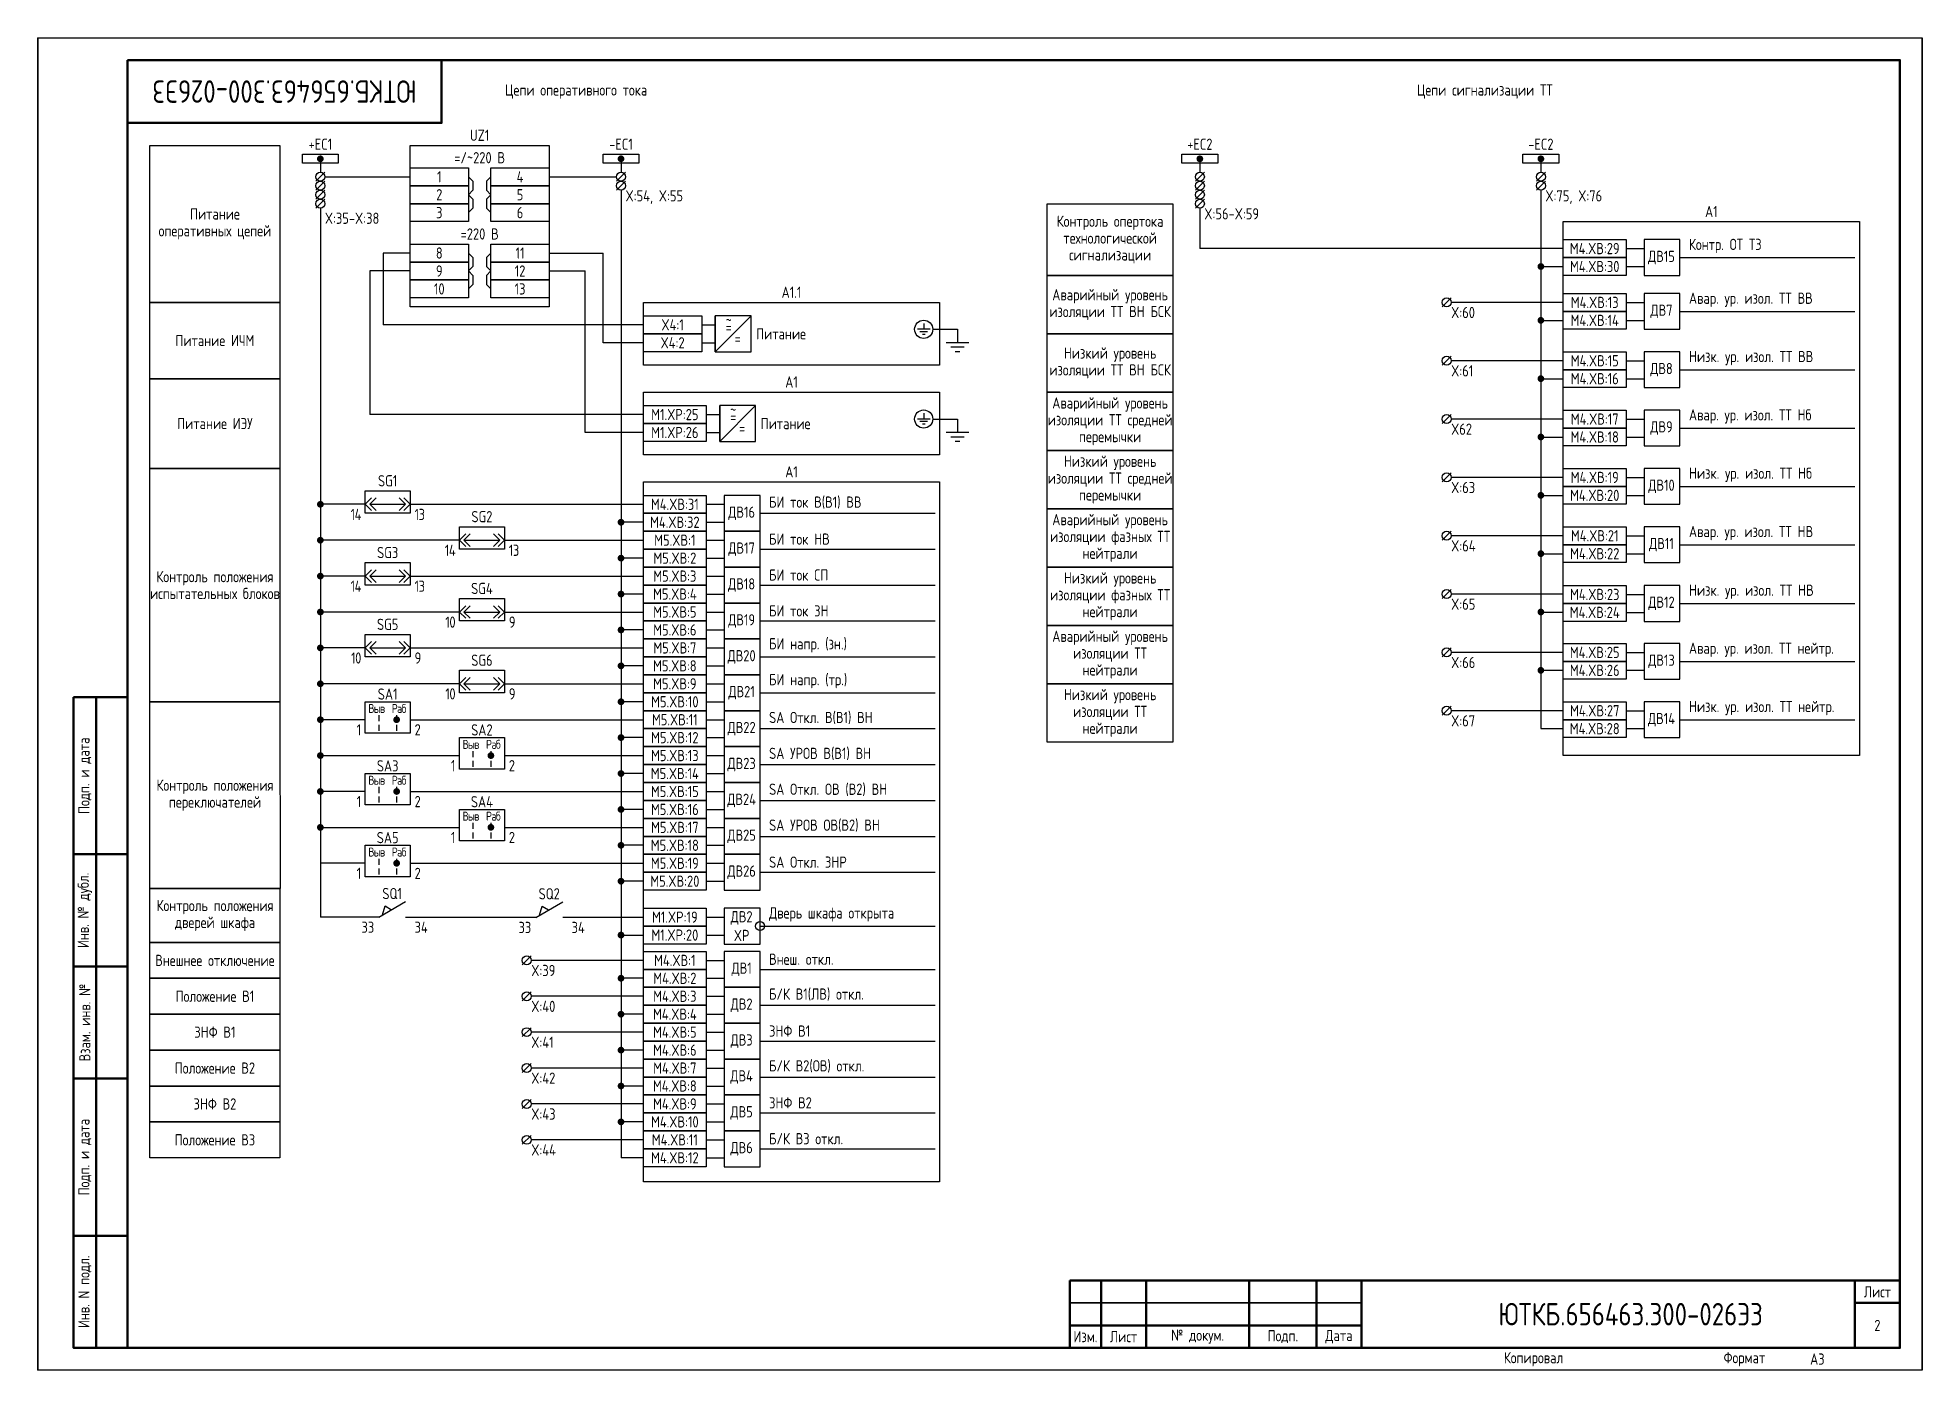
# Paper-space layout 'Лист2' of a CAD drawing. Header units: millimetres. Extents: x 266 to 501, y 22 to 188.
# The model-space entities are those that its viewports show. They can reach past a viewport. Long polylines and large blocks are cut down to what shows.
import ezdxf

# ---------------------------------------------------------------- set-up
doc = ezdxf.new("R2010")
doc.units = ezdxf.units.MM
doc.styles.add('Gost_type_A', font='GOST_A.TTF')

# ---------------------------------------------------------------- blocks, each defined once
blk = doc.blocks.new('Формат_А3')
blk.add_lwpolyline([(-420, 297), (0, 297), (0, 0), (-420, 0)], close=True)
at = {"lineweight": 50}
blk.add_lwpolyline([(-400, 292), (-5, 292), (-5, 5), (-400, 5)], close=True, dxfattribs=at)
blk = doc.blocks.new('Штамп угловой верхний')
at = {"lineweight": 50}
blk.add_lwpolyline([(0, 0), (70, 0), (70, -14), (0, -14)], close=True, dxfattribs=at)
blk = doc.blocks.new('Штамп левый нижний')
at = {"lineweight": 50}
for points in [[(-12, 145), (-7, 145), (-7, 110), (-12, 110)], [(-7, 145), (0, 145), (0, 110), (-7, 110)], [(-12, 110), (-7, 110), (-7, 85), (-12, 85)], [(-7, 110), (0, 110), (0, 85), (-7, 85)], [(-12, 85), (-7, 85), (-7, 60), (-12, 60)], [(-7, 85), (0, 85), (0, 60), (-7, 60)], [(-12, 60), (-7, 60), (-7, 25), (-12, 25)], [(-7, 60), (0, 60), (0, 25), (-7, 25)], [(-12, 25), (-7, 25), (-7, 0), (-12, 0)], [(-7, 25), (0, 25), (0, 0), (-7, 0)]]:
    blk.add_lwpolyline(points, close=True, dxfattribs=at)
at = {"char_height": 2.5, "attachment_point": 5, "rotation": 90, "style": 'Gost_type_A'}
for s, insert, width in [('Подп. и дата', (-9.5, 127.5), 35), ('Инв. № дубл.', (-9.5, 97.5), 25), ('Взам. инв. №', (-9.5, 72.5), 25), ('Подп. и дата', (-9.5, 42.5), 35), ('Инв. N подл.', (-9.5, 12.5), 25)]:
    blk.add_mtext(s, dxfattribs=dict(at, insert=insert, width=width))
blk = doc.blocks.new('Штамп малый нижний')
at = {"lineweight": 50}
for points in [[(-185, 15), (-178, 15), (-178, 5), (-185, 5)], [(-178, 15), (-168, 15), (-168, 5), (-178, 5)], [(-168, 15), (-145, 15), (-145, 5), (-168, 5)], [(-145, 15), (-130, 15), (-130, 5), (-145, 5)], [(-130, 15), (-120, 15), (-120, 5), (-130, 5)], [(-120, 15), (-10, 15), (-10, 0), (-120, 0)], [(-10, 15), (0, 15), (0, 10), (-10, 10)], [(-10, 10), (0, 10), (0, 0), (-10, 0)], [(-185, 5), (-178, 5), (-178, 0), (-185, 0)], [(-178, 5), (-168, 5), (-168, 0), (-178, 0)], [(-168, 5), (-145, 5), (-145, 0), (-168, 0)], [(-145, 5), (-130, 5), (-130, 0), (-145, 0)], [(-130, 5), (-120, 5), (-120, 0), (-130, 0)]]:
    blk.add_lwpolyline(points, close=True, dxfattribs=at)
for points in [[(-185, 15), (-178, 15), (-178, 10), (-185, 10)], [(-178, 15), (-168, 15), (-168, 10), (-178, 10)], [(-168, 15), (-145, 15), (-145, 10), (-168, 10)], [(-145, 15), (-130, 15), (-130, 10), (-145, 10)], [(-130, 15), (-120, 15), (-120, 10), (-130, 10)], [(-185, 10), (-178, 10), (-178, 5), (-185, 5)], [(-178, 10), (-168, 10), (-168, 5), (-178, 5)], [(-168, 10), (-145, 10), (-145, 5), (-168, 5)], [(-145, 10), (-130, 10), (-130, 5), (-145, 5)], [(-130, 10), (-120, 10), (-120, 5), (-130, 5)]]:
    blk.add_lwpolyline(points, close=True)
at = {"char_height": 2.5, "style": 'Gost_type_A'}
for s, insert, width, attachment_point in [('Лист', (-5, 12.5), 10, 5), ('Изм.', (-181.5, 2.5), 7, 5), ('Лист', (-173, 2.5), 10, 5), ('№ докум.', (-156.5, 2.5), 23, 5), ('Подп.', (-137.5, 2.5), 15, 5), ('Дата', (-125, 2.5), 10, 5), ('Копировал', (-75, -2.53), 13.1202, 6), ('Формат', (-30, -2.53), 13.1202, 6)]:
    blk.add_mtext(s, dxfattribs=dict(at, insert=insert, width=width, attachment_point=attachment_point))
blk = doc.blocks.new('POINT')
at = {"const_width": 0.75}
blk.add_lwpolyline([(-0.375, 0, 1), (0.375, 0, 1)], format="xyb", close=True, dxfattribs=at)
blk = doc.blocks.new('Шинка')
blk.add_lwpolyline([(-4, 1), (4, 1), (4, -1), (-4, -1)], close=True)
blk.add_blockref('POINT', (0, 0))
blk = doc.blocks.new('БИ_разъем')
for p, q in [((0, 0), (1.41, 1.41)), ((0, 0), (1.41, 1.41)), ((0, 0), (1.41, -1.41)), ((0, 0), (1.41, -1.41)), ((1, 0), (2.41, 1.41)), ((1, 0), (2.41, -1.41)), ((1, 0), (9, 0)), ((9, 0), (7.59, 1.41)), ((9, 0), (7.59, -1.41)), ((10, 0), (8.59, 1.41)), ((10, 0), (8.59, 1.41)), ((10, 0), (8.59, -1.41)), ((10, 0), (8.59, -1.41))]:
    blk.add_line(p, q)
blk = doc.blocks.new('Переключатель_положение')
for p, q in [((2, 1), (2, -0.34)), ((2, -1.14), (2, -2.49))]:
    blk.add_line(p, q)

msp = doc.modelspace()

# ---------------------------------------------------------------- linework, layer by layer
for p, q in [((483, 270), (483, 267)), ((550, 270), (550, 267)), ((679, 270), (679, 267)), ((755, 270), (755, 267)), ((484, 267), (482, 265)), ((484, 265), (482, 263)), ((484.01, 266), (503, 266)), ((534, 266), (549, 266)), ((551, 267), (549, 265)), ((551, 265), (549, 263)), ((680, 267), (678, 265)), ((680, 265), (678, 263)), ((756, 267), (754, 265)), ((756, 265), (754, 263)), ((484, 263), (482, 261)), ((484, 261), (482, 259)), ((550, 263), (550, 47.36)), ((680, 263), (678, 261)), ((680, 261), (678, 259)), ((755, 263), (755, 143)), ((483, 259), (483, 101)), ((679, 259), (679, 250)), ((503, 249), (497, 249)), ((497, 249), (497, 233)), ((534, 249), (546, 249)), ((546, 229), (546, 249)), ((760, 250), (679, 250)), ((774, 250), (778, 250)), ((786, 248), (825, 248)), ((494, 245), (494, 213)), ((503, 245), (494, 245)), ((534, 245), (542, 245)), ((542, 209), (542, 245)), ((755, 246), (760, 246)), ((774, 246), (778, 246)), ((735, 239), (733, 237)), ((760, 238), (735, 238)), ((774, 238), (778, 238)), ((786, 236), (825, 236)), ((555, 233), (497, 233)), ((571, 227), (571, 235)), ((571, 227), (579, 235)), ((619.48, 232), (625, 232)), ((755, 234), (760, 234)), ((774, 234), (778, 234)), ((555, 229), (546, 229)), ((735, 226), (733, 224)), ((760, 225), (735, 225)), ((774, 225), (778, 225)), ((786, 223), (825, 223)), ((755, 221), (760, 221)), ((774, 221), (778, 221)), ((572, 207), (572, 215)), ((572, 207), (580, 215)), ((555, 213), (494, 213)), ((619.48, 212), (625, 212)), ((735, 213), (733, 211)), ((760, 212), (735, 212)), ((774, 212), (778, 212)), ((786, 210), (825, 210)), ((555, 209), (542, 209)), ((755, 208), (760, 208)), ((774, 208), (778, 208)), ((735, 200), (733, 198)), ((760, 199), (735, 199)), ((774, 199), (778, 199)), ((755, 195), (760, 195)), ((774, 195), (778, 195)), ((786, 197), (825, 197)), ((493, 193), (483, 193)), ((503, 193), (555, 193)), ((555, 189), (550, 189)), ((569, 193), (573, 193)), ((569, 189), (573, 189)), ((581, 191), (620, 191)), ((514, 185), (483, 185)), ((524, 185), (555, 185)), ((569, 185), (573, 185)), ((735, 187), (733, 185)), ((760, 186), (735, 186)), ((774, 186), (778, 186)), ((555, 181), (550, 181)), ((569, 181), (573, 181)), ((581, 183), (620, 183)), ((755, 182), (760, 182)), ((774, 182), (778, 182)), ((786, 184), (825, 184)), ((493, 177), (483, 177)), ((503, 177), (555, 177)), ((569, 177), (573, 177)), ((555, 173), (550, 173)), ((569, 173), (573, 173)), ((581, 175), (620, 175)), ((735, 174), (733, 172)), ((760, 173), (735, 173)), ((774, 172.92), (778, 172.92)), ((514, 169), (483, 169)), ((524, 169), (555, 169)), ((569, 169), (573, 169)), ((755, 169), (760, 169)), ((774, 168.92), (778, 168.92)), ((786, 170.92), (825, 170.92)), ((555, 165), (550, 165)), ((569, 165), (573, 165)), ((581, 167), (620, 167)), ((493, 161), (483, 161)), ((503, 161), (555, 161)), ((569, 161), (573, 161)), ((735, 161), (733, 159)), ((760, 160), (735, 160)), ((774, 160), (778, 160)), ((555, 157), (550, 157)), ((569, 157), (573, 157)), ((581, 159), (620, 159)), ((755, 156), (760, 156)), ((774, 156), (778, 156)), ((786, 158), (825, 158)), ((514, 153), (483, 153)), ((524, 153), (555, 153)), ((569, 153), (573, 153)), ((555, 149), (550, 149)), ((569, 149), (573, 149)), ((581, 151), (620, 151)), ((735, 148), (733, 146)), ((760, 147), (735, 147)), ((774, 147), (778, 147)), ((493, 145), (483, 145)), ((503, 145), (555, 145)), ((569, 145), (573, 145)), ((581, 143), (620, 143)), ((755, 143), (760, 143)), ((774, 143), (778, 143)), ((786, 145), (825, 145)), ((555, 141), (550, 141)), ((569, 141), (573, 141)), ((483, 137), (514, 137)), ((524, 137), (555, 137)), ((569, 137), (573, 137)), ((581, 135), (620, 135)), ((555, 133), (550, 133)), ((569, 133), (573, 133)), ((493, 129), (483, 129)), ((503, 129), (555, 129)), ((569, 129), (573, 129)), ((581, 127), (620, 127)), ((555, 125), (550, 125)), ((569, 125), (573, 125)), ((483, 121), (514, 121)), ((524, 121), (555, 121)), ((569, 121), (573, 121)), ((581, 119), (620, 119)), ((555, 117), (550, 117)), ((569, 117), (573, 117)), ((493, 113), (483, 113)), ((503, 113), (555, 113)), ((569, 113), (573, 113)), ((581, 111), (620, 111)), ((555, 109), (550, 109)), ((569, 109), (573, 109)), ((496, 101), (483, 101)), ((496, 101), (502, 104.46)), ((496.86, 101.5), (497.43, 103.48)), ((497.43, 103.48), (498.87, 102.65)), ((531, 100.95), (502, 100.95)), ((531, 100.95), (537, 104.42)), ((531.86, 101.45), (532.43, 103.44)), ((532.43, 103.44), (533.87, 102.61)), ((537, 101), (555, 101)), ((569, 101), (573, 101)), ((550, 97), (555, 97)), ((550, 97), (555, 97)), ((569, 97), (573, 97)), ((581, 99), (620, 99)), ((530, 92.36), (528, 90.36)), ((555, 91.36), (530, 91.36)), ((569, 91.36), (573, 91.36)), ((581, 89.36), (620, 89.36)), ((530, 84.36), (528, 82.36)), ((555, 87.36), (550, 87.36)), ((569, 87.36), (573, 87.36)), ((555, 83.36), (530, 83.36)), ((569, 83.36), (573, 83.36)), ((581, 81.36), (620, 81.36)), ((530, 76.36), (528, 74.36)), ((555, 79.36), (550, 79.36)), ((569, 79.36), (573, 79.36)), ((555, 75.36), (530, 75.36)), ((569, 75.36), (573, 75.36)), ((581, 73.36), (620, 73.36)), ((530, 68.36), (528, 66.36)), ((555, 67.36), (530, 67.36)), ((555, 71.36), (550, 71.36)), ((569, 71.36), (573, 71.36)), ((569, 67.36), (573, 67.36)), ((555, 63.36), (550, 63.36)), ((569, 63.36), (573, 63.36)), ((581, 65.36), (620, 65.36)), ((530, 60.36), (528, 58.36)), ((555, 59.36), (530, 59.36)), ((569, 59.36), (573, 59.36)), ((555, 55.36), (550, 55.36)), ((569, 55.36), (573, 55.36)), ((581, 57.36), (620, 57.36)), ((530, 52.36), (528, 50.36)), ((555, 51.36), (530, 51.36)), ((569, 51.36), (573, 51.36)), ((555, 47.36), (550, 47.36)), ((569, 47.36), (573, 47.36)), ((581, 49.36), (620, 49.36))]:
    msp.add_line(p, q)
at = {"ltscale": 4}
for p, q in [((568, 233), (571, 233)), ((568, 229), (571, 229)), ((569, 213), (572, 213)), ((569, 209), (572, 209))]:
    msp.add_line(p, q, dxfattribs=at)
at = {"ltscale": 4.32}
for p, q in [((618.89, 232), (616.04, 232)), ((618.32, 231.43), (616.61, 231.43)), ((617.46, 233.28), (617.46, 232)), ((625, 232), (625, 229)), ((617.75, 230.86), (617.18, 230.86)), ((627.5, 229), (622.5, 229)), ((626.5, 228), (623.5, 228)), ((625.5, 227), (624.5, 227)), ((618.89, 212), (616.04, 212)), ((618.32, 211.43), (616.61, 211.43)), ((617.75, 210.86), (617.18, 210.86)), ((617.46, 213.28), (617.46, 212)), ((625, 212), (625, 209)), ((627.5, 209), (622.5, 209)), ((626.5, 208), (623.5, 208)), ((625.5, 207), (624.5, 207))]:
    msp.add_line(p, q, dxfattribs=at)
for points in [[(474, 238), (445, 238), (445, 273), (474, 273)], [(503, 273), (534, 273), (534, 237), (503, 237)], [(503, 268), (516, 268), (516, 264), (503, 264)], [(521, 268), (534, 268), (534, 264), (521, 264)], [(503, 264), (516, 264), (516, 260), (503, 260)], [(521, 264), (534, 264), (534, 260), (521, 260)], [(503, 260), (516, 260), (516, 256), (503, 256)], [(521, 260), (534, 260), (534, 256), (521, 256)], [(673, 244), (645, 244), (645, 260), (673, 260)], [(760, 256), (826, 256), (826, 137), (760, 137)], [(760, 252), (774, 252), (774, 248), (760, 248)], [(503, 251), (516, 251), (516, 247), (503, 247)], [(521, 251), (534, 251), (534, 247), (521, 247)], [(760, 248), (774, 248), (774, 244), (760, 244)], [(503, 247), (516, 247), (516, 243), (503, 243)], [(521, 247), (534, 247), (534, 243), (521, 243)], [(673, 231), (645, 231), (645, 244), (673, 244)], [(503, 243), (516, 243), (516, 239), (503, 239)], [(521, 243), (534, 243), (534, 239), (521, 239)], [(760, 240), (774, 240), (774, 236), (760, 236)], [(474, 221), (445, 221), (445, 238), (474, 238)], [(555, 238), (621, 238), (621, 224), (555, 224)], [(760, 236), (774, 236), (774, 232), (760, 232)], [(555, 235), (568, 235), (568, 231), (555, 231)], [(555, 231), (568, 231), (568, 227), (555, 227)], [(673, 218), (645, 218), (645, 231), (673, 231)], [(760, 227), (774, 227), (774, 223), (760, 223)], [(760, 223), (774, 223), (774, 219), (760, 219)], [(474, 201), (445, 201), (445, 221), (474, 221)], [(555, 218), (621, 218), (621, 204), (555, 204)], [(555, 215), (569, 215), (569, 211), (555, 211)], [(673, 205), (645, 205), (645, 218), (673, 218)], [(555, 211), (569, 211), (569, 207), (555, 207)], [(760, 214), (774, 214), (774, 210), (760, 210)], [(760, 210), (774, 210), (774, 206), (760, 206)], [(673, 192), (645, 192), (645, 205), (673, 205)], [(474, 149), (445, 149), (445, 201), (474, 201)], [(555, 198), (621, 198), (621, 42), (555, 42)], [(760, 201), (774, 201), (774, 197), (760, 197)], [(493, 196), (503, 196), (503, 191), (493, 191)], [(555, 195), (569, 195), (569, 191), (555, 191)], [(760, 197), (774, 197), (774, 193), (760, 193)], [(555, 191), (569, 191), (569, 187), (555, 187)], [(673, 179), (645, 179), (645, 192), (673, 192)], [(514, 188), (524, 188), (524, 183), (514, 183)], [(555, 187), (569, 187), (569, 183), (555, 183)], [(760, 188), (774, 188), (774, 184), (760, 184)], [(555, 183), (569, 183), (569, 179), (555, 179)], [(760, 184), (774, 184), (774, 180), (760, 180)], [(493, 180), (503, 180), (503, 175), (493, 175)], [(555, 179), (569, 179), (569, 175), (555, 175)], [(673, 166), (645, 166), (645, 179), (673, 179)], [(555, 175), (569, 175), (569, 171), (555, 171)], [(760, 174.92), (774, 174.92), (774, 170.92), (760, 170.92)], [(514, 172), (524, 172), (524, 167), (514, 167)], [(555, 171), (569, 171), (569, 167), (555, 167)], [(760, 170.92), (774, 170.92), (774, 166.92), (760, 166.92)], [(493, 164), (503, 164), (503, 159), (493, 159)], [(555, 167), (569, 167), (569, 163), (555, 163)], [(673, 153), (645, 153), (645, 166), (673, 166)], [(555, 163), (569, 163), (569, 159), (555, 159)], [(760, 162), (774, 162), (774, 158), (760, 158)], [(514, 156), (524, 156), (524, 151), (514, 151)], [(555, 159), (569, 159), (569, 155), (555, 155)], [(760, 158), (774, 158), (774, 154), (760, 154)], [(555, 155), (569, 155), (569, 151), (555, 151)], [(673, 140), (645, 140), (645, 153), (673, 153)], [(474.01, 107.36), (445.01, 107.36), (445, 149), (474, 149)], [(493, 149), (503, 149), (503, 142), (493, 142)], [(555, 151), (569, 151), (569, 147), (555, 147)], [(555, 147), (569, 147), (569, 143), (555, 143)], [(760, 149), (774, 149), (774, 145), (760, 145)], [(555, 143), (569, 143), (569, 139), (555, 139)], [(760, 145), (774, 145), (774, 141), (760, 141)], [(514, 141), (524, 141), (524, 134), (514, 134)], [(555, 139), (569, 139), (569, 135), (555, 135)], [(555, 135), (569, 135), (569, 131), (555, 131)], [(493, 133), (503, 133), (503, 126), (493, 126)], [(555, 131), (569, 131), (569, 127), (555, 127)], [(555, 127), (569, 127), (569, 123), (555, 123)], [(514, 125), (524, 125), (524, 118), (514, 118)], [(555, 123), (569, 123), (569, 119), (555, 119)], [(555, 119), (569, 119), (569, 115), (555, 115)], [(493, 117), (503, 117), (503, 110), (493, 110)], [(555, 115), (569, 115), (569, 111), (555, 111)], [(555, 111), (569, 111), (569, 107), (555, 107)], [(474, 95.36), (445.03, 95.36), (445.03, 107.36), (474, 107.36)], [(555, 103), (569, 103), (569, 99), (555, 99)], [(555, 103), (569, 103), (569, 99), (555, 99)], [(555, 99), (569, 99), (569, 95), (555, 95)], [(474, 87.36), (445, 87.36), (445, 95.36), (474, 95.36)], [(555, 93.36), (569, 93.36), (569, 89.36), (555, 89.36)], [(555, 89.36), (569, 89.36), (569, 85.36), (555, 85.36)], [(474, 79.36), (445, 79.36), (445, 87.36), (474, 87.36)], [(555, 85.36), (569, 85.36), (569, 81.36), (555, 81.36)], [(555, 81.36), (569, 81.36), (569, 77.36), (555, 77.36)], [(474, 71.36), (445, 71.36), (445, 79.36), (474, 79.36)], [(555, 77.36), (569, 77.36), (569, 73.36), (555, 73.36)], [(555, 73.36), (569, 73.36), (569, 69.36), (555, 69.36)], [(474, 63.36), (445, 63.36), (445, 71.36), (474, 71.36)], [(555, 69.36), (569, 69.36), (569, 65.36), (555, 65.36)], [(474, 55.36), (445, 55.36), (445, 63.36), (474, 63.36)], [(555, 65.36), (569, 65.36), (569, 61.36), (555, 61.36)], [(555, 61.36), (569, 61.36), (569, 57.36), (555, 57.36)], [(474, 47.36), (445, 47.36), (445, 55.36), (474, 55.36)], [(555, 57.36), (569, 57.36), (569, 53.36), (555, 53.36)], [(555, 53.36), (569, 53.36), (569, 49.36), (555, 49.36)], [(555, 49.36), (569, 49.36), (569, 45.36), (555, 45.36)]]:
    msp.add_lwpolyline(points, close=True)
for points in [[(516, 266), (517, 265), (517, 263), (516, 262)], [(521, 266), (520, 265), (520, 263), (521, 262)], [(516, 262), (517, 261), (517, 259), (516, 258)], [(521, 262), (520, 261), (520, 259), (521, 258)], [(516, 249), (517, 248), (517, 246), (516, 245)], [(521, 249), (520, 248), (520, 246), (521, 245)], [(516, 245), (517, 244), (517, 242), (516, 241)], [(521, 245), (520, 244), (520, 242), (521, 241)]]:
    msp.add_lwpolyline(points)
at = {"ltscale": 4}
for points in [[(778, 244), (786, 244), (786, 252), (778, 252)], [(778, 232), (786, 232), (786, 240), (778, 240)], [(571, 227), (579, 227), (579, 235), (571, 235)], [(778, 219), (786, 219), (786, 227), (778, 227)], [(572, 207), (580, 207), (580, 215), (572, 215)], [(778, 206), (786, 206), (786, 214), (778, 214)], [(778, 193), (786, 193), (786, 201), (778, 201)], [(573, 187), (581, 187), (581, 195), (573, 195)], [(573, 179), (581, 179), (581, 187), (573, 187)], [(778, 180), (786, 180), (786, 188), (778, 188)], [(573, 171), (581, 171), (581, 179), (573, 179)], [(778, 166.92), (786, 166.92), (786, 174.92), (778, 174.92)], [(573, 163), (581, 163), (581, 171), (573, 171)], [(573, 155), (581, 155), (581, 163), (573, 163)], [(778, 154), (786, 154), (786, 162), (778, 162)], [(573, 147), (581, 147), (581, 155), (573, 155)], [(573, 139), (581, 139), (581, 147), (573, 147)], [(778, 141), (786, 141), (786, 149), (778, 149)], [(573, 131), (581, 131), (581, 139), (573, 139)], [(573, 123), (581, 123), (581, 131), (573, 131)], [(573, 115), (581, 115), (581, 123), (573, 123)], [(573, 107), (581, 107), (581, 115), (573, 115)], [(573, 95), (581, 95), (581, 103), (573, 103)], [(573, 85.36), (581, 85.36), (581, 93.36), (573, 93.36)], [(573, 77.36), (581, 77.36), (581, 85.36), (573, 85.36)], [(573, 69.36), (581, 69.36), (581, 77.36), (573, 77.36)], [(573, 61.36), (581, 61.36), (581, 69.36), (573, 69.36)], [(573, 53.36), (581, 53.36), (581, 61.36), (573, 61.36)], [(573, 45.36), (581, 45.36), (581, 53.36), (573, 53.36)]]:
    msp.add_lwpolyline(points, close=True, dxfattribs=at)
for centre, radius in [((483, 266), 1), ((483, 264), 1), ((550, 266), 1), ((550, 264), 1), ((679, 266), 1), ((679, 264), 1), ((755, 266), 1), ((755, 264), 1), ((483, 262), 1), ((483, 260), 1), ((679, 262), 1), ((679, 260), 1), ((734, 238), 1), ((617.46, 232), 2.02), ((734, 225), 1), ((617.46, 212), 2.02), ((734, 212), 1), ((734, 199), 1), ((734, 186), 1), ((734, 173), 1), ((734, 160), 1), ((734, 147), 1), ((581, 99), 1), ((529, 91.36), 1), ((529, 83.36), 1), ((529, 75.36), 1), ((529, 67.36), 1), ((529, 59.36), 1), ((529, 51.36), 1)]:
    msp.add_circle(centre, radius)

# ---------------------------------------------------------------- block references
at = {"color": 1}
for name, p in [('Формат_А3', (420, 0)), ('Формат_А3', (840, 0)), ('Формат_А3', (1260, 0)), ('Штамп левый нижний', (440, 5)), ('Штамп малый нижний', (835, 5))]:
    msp.add_blockref(name, p, dxfattribs=at)
for name, p in [('Штамп угловой верхний', (440, 292)), ('Шинка', (483, 270)), ('Шинка', (550, 270)), ('Шинка', (679, 270)), ('Шинка', (755, 270)), ('POINT', (755, 246)), ('POINT', (755, 234)), ('POINT', (755, 221)), ('POINT', (755, 208)), ('POINT', (483, 193)), ('БИ_разъем', (493, 193)), ('POINT', (755, 195)), ('POINT', (550, 189)), ('POINT', (483, 185)), ('БИ_разъем', (514, 185)), ('POINT', (550, 181)), ('POINT', (755, 182)), ('POINT', (483, 177)), ('БИ_разъем', (493, 177)), ('POINT', (550, 173)), ('POINT', (483, 169)), ('БИ_разъем', (514, 169)), ('POINT', (755, 169)), ('POINT', (550, 165)), ('POINT', (483, 161)), ('БИ_разъем', (493, 161)), ('POINT', (550, 157)), ('POINT', (755, 156)), ('POINT', (483, 153)), ('БИ_разъем', (514, 153)), ('POINT', (550, 149)), ('POINT', (483, 145)), ('Переключатель_положение', (494, 145)), ('POINT', (500, 145)), ('Переключатель_положение', (498, 145)), ('POINT', (550, 141)), ('POINT', (483, 137)), ('Переключатель_положение', (515, 137)), ('POINT', (521, 137)), ('Переключатель_положение', (519, 137)), ('POINT', (550, 133)), ('POINT', (483, 129)), ('Переключатель_положение', (494, 129)), ('POINT', (500, 129)), ('Переключатель_положение', (498, 129)), ('Переключатель_положение', (515, 121)), ('Переключатель_положение', (519, 121)), ('POINT', (550, 125)), ('POINT', (483, 121)), ('POINT', (521, 121)), ('POINT', (550, 117)), ('Переключатель_положение', (494, 113)), ('POINT', (500, 113)), ('Переключатель_положение', (498, 113)), ('POINT', (550, 109)), ('POINT', (550, 97)), ('POINT', (550, 97)), ('POINT', (550, 87.36)), ('POINT', (550, 79.36)), ('POINT', (550, 71.36)), ('POINT', (550, 63.36)), ('POINT', (550, 55.36))]:
    msp.add_blockref(name, p)

# ---------------------------------------------------------------- texts
at = {"insert": (475, 285), "char_height": 5, "width": 70, "attachment_point": 5, "rotation": 180, "style": 'Gost_type_A'}
msp.add_mtext('ЮТКБ.656463.300-026Э3', dxfattribs=at)
at = {"char_height": 2.5, "line_spacing_factor": 0.9, "style": 'Gost_type_A'}
for s, insert, width, attachment_point in [('Цепи оперативного тока', (540, 285), 197, 5), ('Цепи сигнализации ТТ', (742.5, 285), 187, 5), ('UZ1', (518.5, 274), 31, 8), ('=/~220 В', (518.5, 269), 31, 8), ('X:54, X:55', (551, 263), 16, 1), ('X:75, X:76', (756, 263), 16, 1), ('Питание\\Pоперативных цепей', (459.5, 255.5), 29, 5), ('X:35-X:38', (484, 258), 16, 1), ('Контроль опертока технологической сигнализации ', (659, 252), 28, 5), ('X:56-X:59', (680, 259), 16, 1), ('A1', (793, 257), 66, 8), ('=220 В', (518.5, 252), 31, 8), ('A1.1', (588, 239), 66, 8), ('Аварийный уровень изоляции ТТ ВН БСК', (659, 237.5), 28, 5), ('X:60', (735, 237), 8, 1), ('Питание ИЧМ', (459.5, 229.5), 29, 5), ('Низкий уровень изоляции ТТ ВН БСК', (659, 224.5), 28, 5), ('X:61', (735, 224), 8, 1), ('A1', (588, 219), 66, 8), ('Аварийный уровень изоляции ТТ средней перемычки', (659, 211.5), 28, 5), ('Питание ИЭУ', (459.5, 211), 28.9936, 5), ('X62', (735, 211), 8, 1), ('Низкий уровень изоляции ТТ средней перемычки', (659, 198.5), 28, 5), ('SG1', (498, 197), 10, 8), ('A1', (588, 199), 66, 8), ('X:63', (735, 198), 8, 1), ('{\\T0.9;14}', (492, 192), 5, 3), ('{\\T0.9;13}', (504, 192), 5, 1), ('SG2', (519, 189), 10, 8), ('Аварийный уровень изоляции фазных ТТ нейтрали', (659, 185.5), 28, 5), ('X:64', (735, 185), 8, 1), ('SG3', (498, 181), 10, 8), ('{\\T0.9;14}', (513, 184), 5, 3), ('{\\T0.9;13}', (525, 184), 5, 1), ('Контроль положения\\Pиспытательных блоков', (459.5, 175), 29, 5), ('Низкий уровень изоляции фазных ТТ нейтрали', (659, 172.5), 28, 5), ('{\\T0.9;14}', (492, 176), 5, 3), ('{\\T0.9;13}', (504, 176), 5, 1), ('SG4', (519, 173), 10, 8), ('X:65', (735, 172), 8, 1), ('SG5', (498, 165), 10, 8), ('{\\T0.9;10}', (513, 168), 5, 3), ('{\\T0.9;9}', (525, 168), 5, 1), ('Аварийный уровень изоляции ТТ нейтрали', (659, 159.5), 28, 5), ('{\\T0.9;10}', (492, 160), 5, 3), ('{\\T0.9;9}', (504, 160), 5, 1), ('SG6', (519, 157), 10, 8), ('X:66', (735, 159), 8, 1), ('{\\T0.9;10}', (513, 152), 5, 3), ('{\\T0.9;9}', (525, 152), 5, 1), ('Низкий уровень изоляции ТТ нейтрали', (659, 146.5), 28, 5), ('X:67', (735, 146), 8, 1), ('Контроль положения\\Pпереключателей', (459.51, 128.18), 29.0133, 5), ('Контроль положения\\Pдверей шкафа', (459.53, 101.36), 29.0042, 5), ('Внешнее отключение ', (459.5, 91.36), 29, 5), ('X:39', (530, 90.36), 8, 1), ('Положение В1 ', (459.5, 83.36), 29, 5), ('X:40', (530, 82.36), 8, 1), ('ЗНФ В1 ', (459.5, 75.36), 29, 5), ('X:41', (530, 74.36), 8, 1), ('Положение В2', (459.5, 67.36), 29, 5), ('X:42', (530, 66.36), 8, 1), ('ЗНФ В2', (459.5, 59.36), 29, 5), ('X:43', (530, 58.36), 8, 1), ('Положение В3', (459.5, 51.36), 29, 5), ('X:44', (530, 50.36), 8, 1)]:
    msp.add_mtext(s, dxfattribs=dict(at, insert=insert, width=width, attachment_point=attachment_point))
at = {"style": 'Gost_type_A'}
for s, insert, char_height, width, attachment_point in [('+EC1', (483, 272), 2.5, 10, 8), ('-EC1', (550, 272), 2.5, 10, 8), ('+EC2', (679, 272), 2.5, 10, 8), ('-EC2', (755, 272), 2.5, 10, 8), ('1', (509.5, 266), 2.5, 13, 5), ('4', (527.5, 266), 2.5, 13, 5), ('2', (509.5, 262), 2.5, 13, 5), ('5', (527.5, 262), 2.5, 13, 5), ('3', (509.5, 258), 2.5, 13, 5), ('6', (527.5, 258), 2.5, 13, 5), ('Контр. ОТ ТЗ', (788, 249), 2.5, 44.8565, 7), ('8', (509.5, 249), 2.5, 13, 5), ('11', (527.5, 249), 2.5, 13, 5), ('M4.XВ:29', (767, 250), 2.5, 14, 5), ('ДВ15', (781.88, 248), 2.5, 7.7588, 5), ('9', (509.5, 245), 2.5, 13, 5), ('12', (527.5, 245), 2.5, 13, 5), ('M4.XВ:30', (767, 246), 2.5, 14, 5), ('10', (509.5, 241), 2.5, 13, 5), ('13', (527.5, 241), 2.5, 13, 5), ('Авар. ур. изол. ТТ ВВ', (788, 237), 2.5, 44.8565, 7), ('M4.XВ:14', (767, 234), 2.5, 14, 5), ('M4.XВ:13', (767, 238), 2.5, 14, 5), ('ДВ7', (781.88, 236), 2.5, 7.7588, 5), ('X4:1', (561.5, 233), 2.5, 13, 5), ('~', (574, 234.03), 2.5, 2.7, 5), ('=', (574, 232.53), 2.5, 6, 5), ('Питание', (585.67, 230.99), 2.5, 11.3452, 5), ('X4:2', (561.5, 229), 2.5, 13, 5), ('=', (576, 230), 2.5, 6, 5), ('Низк. ур. изол. ТТ ВВ', (788, 224), 2.5, 43.1126, 7), ('M4.XВ:15', (767, 225), 2.5, 14, 5), ('ДВ8', (781.88, 223), 2.5, 7.7588, 5), ('M4.XВ:16', (767, 221), 2.5, 14, 5), ('M1.XP:25', (562, 213), 2.5, 13.9956, 5), ('~', (575, 214.03), 2.5, 2.7, 5), ('M1.XP:26', (562, 209), 2.5, 13.9956, 5), ('=', (575, 212.53), 2.5, 6, 5), ('=', (577, 210), 2.5, 6, 5), ('Питание', (586.67, 210.99), 2.5, 11.3452, 5), ('M4.XВ:17', (767, 212), 2.5, 14, 5), ('ДВ9', (781.88, 210), 2.5, 7.7588, 5), ('Авар. ур. изол. ТТ Нб', (788, 211), 2.5, 46.288, 7), ('M4.XВ:18', (767, 208), 2.5, 14, 5), ('M4.XВ:19', (767, 199), 2.5, 14, 5), ('ДВ10', (781.88, 197), 2.5, 7.7588, 5), ('Низк. ур. изол. ТТ Нб', (788, 198), 2.5, 46.0438, 7), ('M4.XВ:31', (562, 193), 2.5, 14, 5), ('БИ ток В(В1) ВВ', (583, 192), 2.5, 41.6473, 7), ('M4.XВ:20', (767, 195), 2.5, 14, 5), ('M4.XВ:32', (562, 189), 2.5, 14, 5), ('ДВ16', (576.88, 191), 2.5, 7.7588, 5), ('M5.XВ:1', (562, 185), 2.5, 14, 5), ('\\pxt2;БИ ток НВ', (583, 184), 2.5, 27.8465, 7), ('M4.XВ:21', (767, 186), 2.5, 14, 5), ('ДВ11', (781.88, 184), 2.5, 7.7588, 5), ('Авар. ур. изол. ТТ НВ', (788, 185), 2.5, 43.2348, 7), ('M5.XВ:2', (562, 181), 2.5, 14, 5), ('ДВ17', (576.88, 183), 2.5, 7.7588, 5), ('M4.XВ:22', (767, 182), 2.5, 14, 5), ('M5.XВ:3', (562, 177), 2.5, 14, 5), ('ДВ18', (576.88, 175), 2.5, 7.7588, 5), ('БИ ток СП', (583, 176), 2.5, 31.2345, 7), ('M5.XВ:4', (562, 173), 2.5, 14, 5), ('M4.XВ:23', (767, 172.92), 2.5, 14, 5), ('ДВ12', (781.88, 170.92), 2.5, 7.7588, 5), ('Низк. ур. изол. ТТ НВ', (788, 171.92), 2.5, 37.4344, 7), ('M5.XВ:5', (562, 169), 2.5, 14, 5), ('ДВ19', (576.88, 167), 2.5, 7.7588, 5), ('БИ ток ЗН', (583, 168), 2.5, 38.4821, 7), ('M4.XВ:24', (767, 168.92), 2.5, 14, 5), ('M5.XВ:6', (562, 165), 2.5, 14, 5), ('M5.XВ:7', (562, 161), 2.5, 14, 5), ('ДВ20', (576.88, 159), 2.5, 7.7588, 5), ('БИ напр. (зн.)', (583, 160), 2.5, 27.7075, 7), ('M4.XВ:25', (767, 160), 2.5, 14, 5), ('Авар. ур. изол. ТТ нейтр.', (788, 159), 2.5, 43.2348, 7), ('M5.XВ:8', (562, 157), 2.5, 14, 5), ('БИ напр. (тр.)', (583, 152), 2.5, 29.9638, 7), ('M4.XВ:26', (767, 156), 2.5, 14, 5), ('ДВ13', (781.88, 158), 2.5, 7.7588, 5), ('SA1', (498, 149.46), 2.5, 10, 8), ('M5.XВ:9', (562, 153), 2.5, 14, 5), ('ДВ21', (576.88, 151), 2.5, 7.7588, 5), ('{\\T0.9;Выв}', (495.5, 147.5), 2, 5, 5), ('{\\T0.9;Раб}', (500.5, 147.5), 2, 5, 5), ('M5.XВ:10', (562, 149), 2.5, 14, 5), ('SA Откл. В(В1) ВН', (583, 144), 2.5, 42.0274, 7), ('M4.XВ:27', (767, 147), 2.5, 14, 5), ('Низк. ур. изол. ТТ нейтр.', (788, 146), 2.5, 37.4344, 7), ('{\\T0.9;1}', (492, 144), 2.5, 5, 3), ('SA2', (519, 141.46), 2.5, 10, 8), ('M5.XВ:11', (562, 145), 2.5, 14, 5), ('ДВ22', (576.88, 143), 2.5, 7.7588, 5), ('M4.XВ:28', (767, 143), 2.5, 14, 5), ('ДВ14', (781.88, 145), 2.5, 7.7588, 5), ('{\\T0.9;Выв}', (516.5, 139.5), 2, 5, 5), ('{\\T0.9;Раб}', (521.5, 139.5), 2, 5, 5), ('M5.XВ:12', (562, 141), 2.5, 14, 5), ('SA УРОВ В(В1) ВН', (583, 136), 2.5, 27.8465, 7), ('SA3', (498, 133.46), 2.5, 10, 8), ('{\\T0.9;1}', (513, 136), 2.5, 5, 3), ('{\\T0.9;2}', (525, 136), 2.5, 5, 1), ('M5.XВ:13', (562, 137), 2.5, 14, 5), ('ДВ23', (576.88, 135), 2.5, 7.7588, 5), ('{\\T0.9;Выв}', (495.5, 131.5), 2, 5, 5), ('{\\T0.9;Раб}', (500.5, 131.5), 2, 5, 5), ('M5.XВ:14', (562, 133), 2.5, 14, 5), ('M5.XВ:15', (562, 129), 2.5, 14, 5), ('SA Откл. ОВ (В2) ВН', (583, 128), 2.5, 40.0715, 7), ('{\\T0.9;1}', (492, 128), 2.5, 5, 3), ('SA4', (519, 125.46), 2.5, 10, 8), ('M5.XВ:16', (562, 125), 2.5, 14, 5), ('ДВ24', (576.88, 127), 2.5, 7.7588, 5), ('{\\T0.9;Выв}', (516.5, 123.5), 2, 5, 5), ('{\\T0.9;Раб}', (521.5, 123.5), 2, 5, 5), ('M5.XВ:17', (562, 121), 2.5, 14, 5), ('SA УРОВ ОВ(В2) ВН', (583, 120), 2.5, 27.8465, 7), ('SA5', (498, 117.46), 2.5, 10, 8), ('{\\T0.9;1}', (513, 120), 2.5, 5, 3), ('{\\T0.9;2}', (525, 120), 2.5, 5, 1), ('M5.XВ:18', (562, 117), 2.5, 14, 5), ('ДВ25', (576.88, 119), 2.5, 7.7588, 5), ('{\\T0.9;Выв}', (495.5, 115.5), 2, 5, 5), ('{\\T0.9;Раб}', (500.5, 115.5), 2, 5, 5), ('M5.XВ:19', (562, 113), 2.5, 14, 5), ('SA Откл. ЗНР', (583, 112), 2.5, 27.8465, 7), ('{\\T0.9;1}', (492, 112), 2.5, 5, 3), ('M5.XВ:20', (562, 109), 2.5, 14, 5), ('ДВ26', (576.88, 111), 2.5, 7.7588, 5), ('SQ1', (499, 105), 2.5, 10, 8), ('SQ2', (534, 104.95), 2.5, 10, 8), ('M1.XP:19', (562, 101), 2.5, 14, 5), ('ДВ2 XP', (576.88, 99), 2.5, 7.7588, 5), ('Дверь шкафа открыта', (583, 100), 2.5, 35.9749, 7), ('33', (495, 100), 2.5, 6, 3), ('34', (504, 100), 2.5, 6, 1), ('33', (530, 99.95), 2.5, 6, 3), ('34', (539, 99.95), 2.5, 6, 1), ('M1.XP:20', (562, 97), 2.5, 14, 5), ('M4.XВ:1', (562, 91.36), 2.5, 14, 5), ('Внеш. откл.', (583, 90.36), 2.5, 30.8621, 7), ('M4.XВ:2', (562, 87.36), 2.5, 14, 5), ('ДВ1', (576.88, 89.36), 2.5, 7.7588, 5), ('M4.XВ:3', (562, 83.36), 2.5, 14, 5), ('Б/К В1(ЛВ) откл.', (583, 82.36), 2.5, 38.5025, 7), ('M4.XВ:4', (562, 79.36), 2.5, 14, 5), ('ДВ2', (576.88, 81.36), 2.5, 7.7588, 5), ('M4.XВ:5', (562, 75.36), 2.5, 14, 5), ('ЗНФ В1', (583, 74.36), 2.5, 27.8465, 7), ('M4.XВ:6', (562, 71.36), 2.5, 14, 5), ('ДВ3', (576.88, 73.36), 2.5, 7.7588, 5), ('M4.XВ:7', (562, 67.36), 2.5, 14, 5), ('Б/К В2(ОВ) откл.', (583, 66.36), 2.5, 27.8465, 7), ('M4.XВ:8', (562, 63.36), 2.5, 14, 5), ('ДВ4', (576.88, 65.36), 2.5, 7.7588, 5), ('M4.XВ:9', (562, 59.36), 2.5, 14, 5), ('ДВ5', (576.88, 57.36), 2.5, 7.7588, 5), ('ЗНФ В2', (583, 58.36), 2.5, 27.8465, 7), ('M4.XВ:10', (562, 55.36), 2.5, 14, 5), ('M4.XВ:11', (562, 51.36), 2.5, 14, 5), ('ДВ6', (576.88, 49.36), 2.5, 7.7588, 5), ('Б/К В3 откл.', (583, 50.36), 2.5, 37, 7), ('M4.XВ:12', (562, 47.36), 2.5, 14, 5), ('ЮТКБ.656463.300-026Э3', (775, 12.5), 5, 120, 5), ('2', (830, 10), 2.5, 10, 5), ('A3', (815, 2.5), 2.5, 20, 4)]:
    msp.add_mtext(s, dxfattribs=dict(at, insert=insert, char_height=char_height, width=width, attachment_point=attachment_point))
at = {"char_height": 2.5, "attachment_point": 1, "style": 'Gost_type_A'}
for insert in [(504, 144), (504, 128), (504, 112)]:
    msp.add_mtext('{\\T0.9;2}', dxfattribs=dict(at, insert=insert))

psp = doc.layouts.new('Лист2')

# ---------------------------------------------------------------- viewports
at = {"layer": '0'}
psp.add_viewport(center=(383.68, 105.01), size=(235.18, 166.3039), view_center_point=(630, 148.5), view_height=297, dxfattribs=at)

doc.saveas('drawing.dxf')
